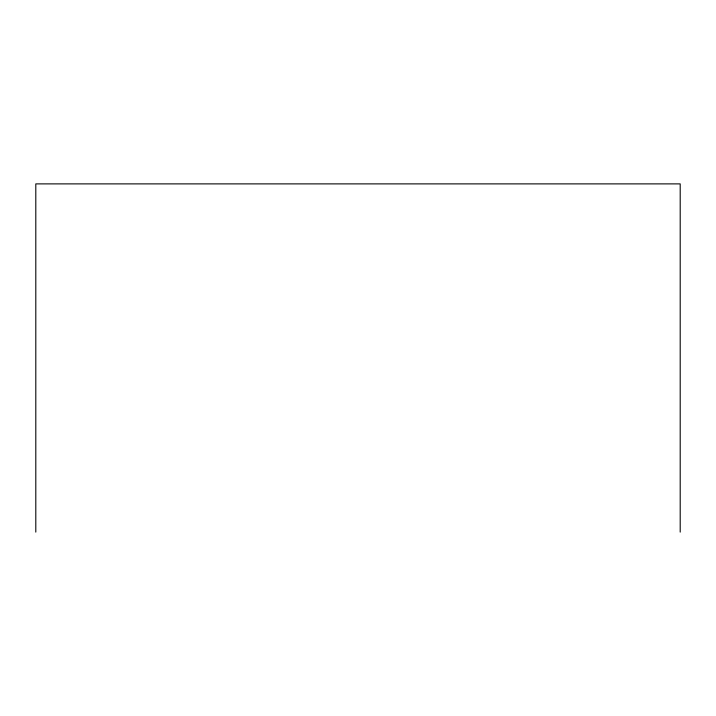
<?xml version="1.0" encoding="UTF-8"?>
<svg xmlns="http://www.w3.org/2000/svg" width="716" height="716" viewBox="0 0 716 716"><rect width="100%" height="100%" fill="white"/><g stroke="black" fill="none" stroke-linecap="round" stroke-linejoin="round"><path stroke-width="1.07" d="M680.2 532.113L680.2 183.887L35.8 183.887L35.8 532.113"/></g></svg>
